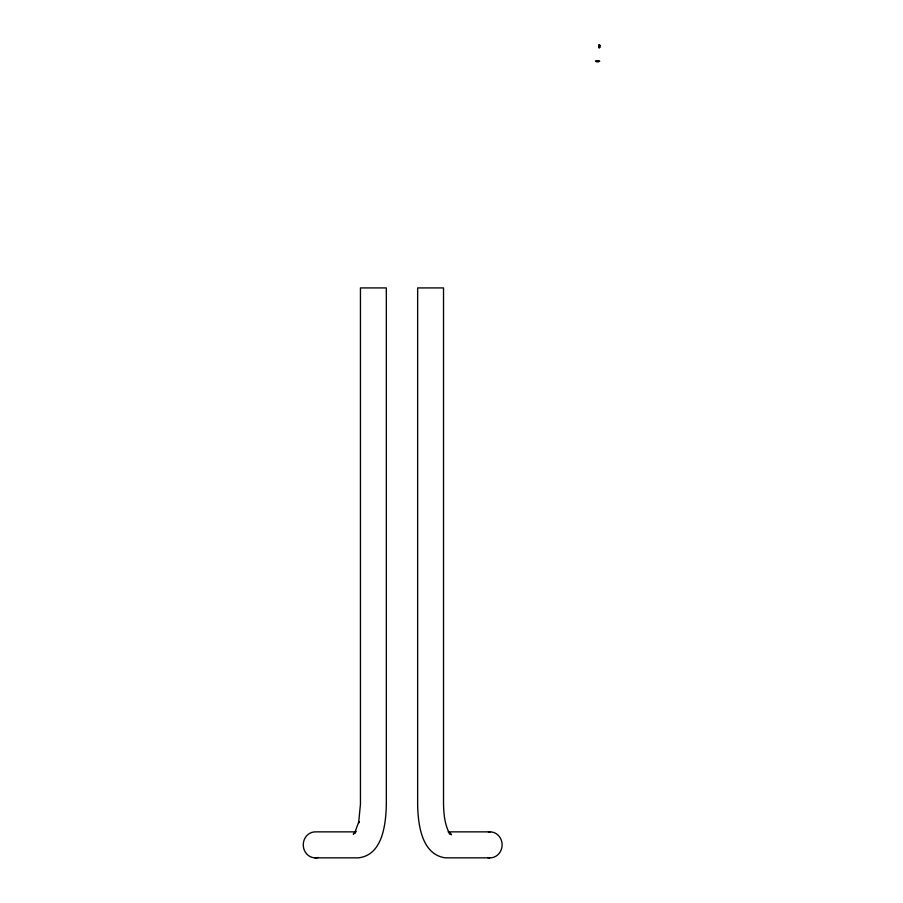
<?xml version="1.0" encoding="UTF-8"?>
<svg xmlns="http://www.w3.org/2000/svg" width="903" height="903" viewBox="0 0 903 903"><rect width="100%" height="100%" fill="white"/><g stroke="black" fill="none" stroke-linecap="round" stroke-linejoin="round"><path stroke-width="1.35" d="M598.802 46.888L599.129 45.15L599.129 47.577M599.558 45.263L599.648 47.577M355.635 832.239L353.276 834.158L355.963 831.178L354.461 833.469L358.897 821.561L358.604 823.118L360.444 804.234L360.444 287.922L386.337 287.922L386.337 804.731C385.818 824.123 382.737 855.299 358.243 857.85L314.91 857.85M599.648 45.263L599.321 47.577M595.551 61.133L599.603 61.133M595.551 61.336L599.603 61.336M596.42 61.765L598.734 61.765M355.647 831.866L315.711 831.866A13.003 12.055 90 0 0 303.306 846.122A13.003 12.055 90 0 0 318.037 857.523M448.114 831.866L490.51 831.866M489.708 857.85L445.292 857.85C421.464 854.43 418.044 824.191 417.649 804.889L417.649 287.922L443.52 287.922L443.52 804.088C443.802 814.337 444.671 825.071 449.942 834.124L448.656 831.708L451.466 834.756L449.254 832.656M598.881 45.263L598.802 47.577M598.937 61.393L596.217 61.393M488.421 831.99A13.003 12.01 90 0 1 502.113 845.287A13.003 12.01 90 0 1 487.631 857.579M599.739 45.15L598.7 45.15L598.7 47.577L599.739 47.577L599.739 45.15"/></g></svg>
